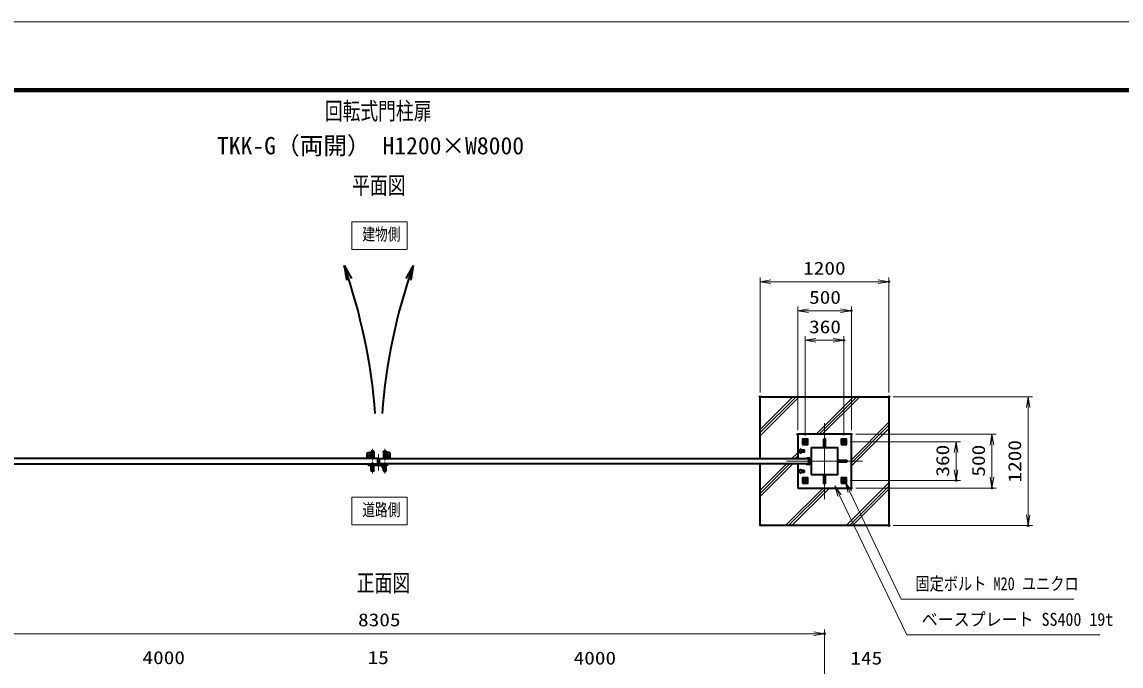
# Model space of a CAD drawing. Units: millimetres at full size. Extents: x -11880 to 11880, y -8400 to 8400.
# Drawn here: x -3591 to 6644, y 2404 to 8400 of the extents above; entities that cross this region are included whole.
import ezdxf
from ezdxf.enums import TextEntityAlignment as Align

# ---------------------------------------------------------------- set-up
doc = ezdxf.new("R2010")
doc.units = ezdxf.units.MM
doc.header["$LTSCALE"] = 30
doc.header["$PDMODE"] = 32
doc.header["$PDSIZE"] = 15
for name, pattern in [('DASHED', [7.5, 6, -1.5]), ('USER1', [9, 6, -0.75, 1.5, -0.75]), ('USER2', [18, 12, -1.5, 3, -1.5])]:
    doc.linetypes.add(name, pattern=pattern)
for name, color, linetype, lineweight in [('0-0_D-TTL', 7, 'Continuous', 18), ('0-1_外形線', 7, 'Continuous', 35), ('0-2_0', 7, 'Continuous', 18), ('0-3_寸法線', 4, 'Continuous', 18), ('0-5_細線', 2, 'Continuous', 35), ('0-6_隠れ線', 140, 'DASHED', 18), ('0-7_軸線', 200, 'USER2', 15), ('0-A_AM_0N', 7, 'Continuous', 50), ('0-B_AM_7N', 6, 'USER1', 18), ('1-2_AM_4N', 4, 'Continuous', 25), ('1-5_ハッチング', 253, 'Continuous', 13)]:
    doc.layers.add(name, color=color, linetype=linetype, lineweight=lineweight)
for name, color, linetype in [('0-4_Defpoints', 7, 'Continuous'), ('0-E_文字3', 254, 'Continuous'), ('1-4_文字', 254, 'Continuous')]:
    doc.layers.add(name, color=color, linetype=linetype)
doc.styles.add('ＭＳ ゴシック', font='')
doc.styles.get('ＭＳ ゴシック').set_extended_font_data('MS Gothic')

# ---------------------------------------------------------------- blocks, each defined once
blk = doc.blocks.new('A$C4093506B')
at = {"layer": '0-1_外形線'}
for p, q in [((-373.3, 0), (376.7, 0)), ((-373.3, -1755), (-373.3, 0)), ((376.7, -1755), (376.7, 0))]:
    blk.add_line(p, q, dxfattribs=at)
blk.add_arc((1.7, -1755), 375, 180, 0, dxfattribs=at)
at = {"layer": '0-7_軸線', "linetype": 'USER1'}
blk.add_line((1.7, 532.5), (1.7, -2662.5), dxfattribs=at)
blk = doc.blocks.new('A$C031A601E')
at = {"layer": '0-1_外形線'}
for p, q in [((-914.7, 739.2), (-914.7, -610.8)), ((-614.7, -910.8), (585.3, -910.8))]:
    blk.add_line(p, q, dxfattribs=at)
blk.add_lwpolyline([(885.3, -610.8), (885.3, 739.2), (-914.7, 739.2)], dxfattribs=at)
for centre, start, end in [((-614.7, -610.8), 180, 270), ((585.3, -610.8), 270, 0)]:
    blk.add_arc(centre, 300, start, end, dxfattribs=at)
at = {"layer": '0-5_細線'}
blk.add_circle((-14.7, -10.8), 525, dxfattribs=at)
at = {"layer": '0-6_隠れ線', "linetype": 'Continuous'}
blk.add_line((-914.7, 589.2), (885.3, 589.2), dxfattribs=at)
at = {"layer": '0-6_隠れ線'}
for radius in [420, 315, 285]:
    blk.add_circle((-14.7, -10.8), radius, dxfattribs=at)
at = {"layer": '0-7_軸線'}
for q in [(-14.7, 645.4), (-670.9, -10.8), (641.6, -10.8), (-14.7, -667.1)]:
    blk.add_line((-14.7, -10.8), q, dxfattribs=at)
blk = doc.blocks.new('ddgfdgggg')
at = {"layer": '0-1_外形線'}
for p, q in [((0, 720), (8880, 720)), ((0, 360), (8880, 360)), ((360, 0), (360, 360)), ((720, 0), (720, 360)), ((3480, 240), (3480, 360)), ((3540, 144), (3540, 240)), ((4620, 240), (4620, 144)), ((7080, 240), (7080, 360)), ((8280, 240), (7080, 240)), ((7140, 144), (7140, 240)), ((8220, 240), (8220, 144)), ((8280, 360), (8280, 240)), ((8880, 360), (8880, 720)), ((13680, 240), (13680, 720)), ((13680, 720), (19680, 720)), ((13680, 240), (19680, 240)), ((14340, 24), (14340, 120)), ((15180, -360), (15180, 240)), ((15420, 120), (15420, 24)), ((17940, 24), (17940, 120)), ((18180, -360), (18180, 240)), ((19020, 120), (19020, 24)), ((19680, 720), (19680, 240)), ((0, -720), (20459.5, -720)), ((623.5, -360), (20506.9, -360)), ((4320, -156), (3840, -156)), ((7920, -156), (7440, -156)), ((15120, -276), (14640, -276)), ((15000, -2400), (15000, -1320)), ((15240, -1080), (18120, -1080)), ((15960, -1080), (15960, -720)), ((15960, -1595), (17400, -1595)), ((17400, -1080), (17400, -720)), ((18720, -276), (18240, -276)), ((18360, -2400), (18360, -1320)), ((21386.8, -968.5), (20459.5, -720)), ((21480, -620.7), (20506.9, -360)), ((21386.8, -968.5), (21480, -620.7))]:
    blk.add_line(p, q, dxfattribs=at)
for points in [[(4680, 360), (4680, 240), (3480, 240)], [(15480, 240), (15480, 120), (14280, 120), (14280, 240)], [(19080, 240), (19080, 120), (17880, 120), (17880, 240)]]:
    blk.add_lwpolyline(points, dxfattribs=at)
for centre, radius, start, end in [((0, 0), 720, 90, 0), ((0, 0), 360, 90, 0), ((3840, 144), 300, 180, 270), ((4320, 144), 300, 270, 0.00002), ((7440, 144), 300, 180, 270), ((7920, 144), 300, 270, 0.00002), ((14640, 24), 300, 180, 270), ((15120, 24), 300, 270, 0.00002), ((18240, 24), 300, 180, 270), ((18720, 24), 300, 270, 0.00002), ((15240, -1320), 240, 90.00002, 180), ((16680, -2400), 1680, 180, 0), ((16680, -2400), 1080, 131.8103, 48.18971), ((18120, -1320), 240, 0.00002, 90.00002)]:
    blk.add_arc(centre, radius, start, end, dxfattribs=at)
at = {"layer": '0-6_隠れ線', "linetype": 'Continuous'}
for p, q in [((16080, 720), (16380, 420)), ((16380, 420), (16980, 420)), ((16380, -1080), (16380, 420)), ((16500, -1080), (16500, 420)), ((16860, -1080), (16860, 420)), ((17280, 720), (16980, 420)), ((16980, -1080), (16980, 420)), ((15960, -720), (15960, -360)), ((17400, -720), (17400, -360))]:
    blk.add_line(p, q, dxfattribs=at)
at = {"layer": '0-7_軸線'}
for q in [(0, 1526.2), (0, -1526.2), (1526.2, 0)]:
    blk.add_line((0, 0), q, dxfattribs=at)
blk = doc.blocks.new('_Open')
at = {"layer": '0-2_0', "color": 4}
blk.add_line((-30, 5), (0, 0), dxfattribs=at)
blk.add_lwpolyline([(-30, -5), (0, 0), (-30, 0)], dxfattribs=at)
blk = doc.blocks.new('S219')
at = {"layer": '0-3_寸法線'}
for points in [[(5412708.4, 87907479.6), (5364415.6, 87907479.6), (5350094, 87937493.2), (5348802.1, 87940200.8)], [(5350545.3, 87937708.5), (5348802.1, 87940200.8), (5349642.8, 87937277.9)]]:
    blk.add_lwpolyline(points, dxfattribs=at)
at = {"layer": '0-3_寸法線', "color": 254, "style": 'ＭＳ ゴシック', "width": 0.8}
blk.add_text('固定ボルト M20 ユニクロ', height=3637, dxfattribs=at).set_placement((5368424.6, 87908880.2), align=Align.BOTTOM_LEFT)
blk = doc.blocks.new('S220')
at = {"layer": '0-3_寸法線'}
for points in [[(5419951.6, 87897522.5), (5365985.2, 87897522.5), (5347201.4, 87936429.5), (5345897.1, 87939131.1)], [(5347651.7, 87936646.9), (5345897.1, 87939131.1), (5346751.2, 87936212.1)]]:
    blk.add_lwpolyline(points, dxfattribs=at)
at = {"layer": '0-3_寸法線', "color": 254, "style": 'ＭＳ ゴシック', "width": 0.9}
blk.add_text('ベースプレート SS400 19t', height=3637, dxfattribs=at).set_placement((5370185.2, 87898923.1), align=Align.BOTTOM_LEFT)
blk = doc.blocks.new('U238')
at = {"layer": '0-A_AM_0N'}
blk.add_lwpolyline([(5337189.5, 87951155.9), (5337639.5, 87950896.1), (5338089.5, 87951155.9), (5338089.5, 87951675.5), (5337639.5, 87951935.3), (5337189.5, 87951675.5)], close=True, dxfattribs=at)
for radius in [450, 259.4]:
    blk.add_circle((5337639.5, 87951415.7), radius, dxfattribs=at)
at = {"layer": '0-B_AM_7N'}
for p, q in [((5337639.5, 87951987.3), (5337639.5, 87950844.1)), ((5337067.9, 87951415.7), (5338211.1, 87951415.7))]:
    blk.add_line(p, q, dxfattribs=at)
at = {"layer": '1-2_AM_4N'}
blk.add_arc((5337639.5, 87951415.7), 300, 260, 170, dxfattribs=at)
blk = doc.blocks.new('U239')
at = {"layer": '0-A_AM_0N'}
blk.add_lwpolyline([(5347989.5, 87951155.9), (5348439.5, 87950896.1), (5348889.5, 87951155.9), (5348889.5, 87951675.5), (5348439.5, 87951935.3), (5347989.5, 87951675.5)], close=True, dxfattribs=at)
for radius in [450, 259.4]:
    blk.add_circle((5348439.5, 87951415.7), radius, dxfattribs=at)
at = {"layer": '0-B_AM_7N'}
for p, q in [((5348439.5, 87951987.3), (5348439.5, 87950844.1)), ((5347867.9, 87951415.7), (5349011.1, 87951415.7))]:
    blk.add_line(p, q, dxfattribs=at)
at = {"layer": '1-2_AM_4N'}
blk.add_arc((5348439.5, 87951415.7), 300, 260, 170, dxfattribs=at)
blk = doc.blocks.new('U240')
at = {"layer": '0-A_AM_0N'}
blk.add_lwpolyline([(5347989.5, 87940355.9), (5348439.5, 87940096.1), (5348889.5, 87940355.9), (5348889.5, 87940875.5), (5348439.5, 87941135.3), (5347989.5, 87940875.5)], close=True, dxfattribs=at)
for radius in [450, 259.4]:
    blk.add_circle((5348439.5, 87940615.7), radius, dxfattribs=at)
at = {"layer": '0-B_AM_7N'}
for p, q in [((5347867.9, 87940615.7), (5349011.1, 87940615.7)), ((5348439.5, 87941187.3), (5348439.5, 87940044.1))]:
    blk.add_line(p, q, dxfattribs=at)
at = {"layer": '1-2_AM_4N'}
blk.add_arc((5348439.5, 87940615.7), 300, 260, 170, dxfattribs=at)
blk = doc.blocks.new('U241')
at = {"layer": '0-A_AM_0N'}
blk.add_lwpolyline([(5337189.5, 87940355.9), (5337639.5, 87940096.1), (5338089.5, 87940355.9), (5338089.5, 87940875.5), (5337639.5, 87941135.3), (5337189.5, 87940875.5)], close=True, dxfattribs=at)
for radius in [450, 259.4]:
    blk.add_circle((5337639.5, 87940615.7), radius, dxfattribs=at)
at = {"layer": '0-B_AM_7N'}
for p, q in [((5337067.9, 87940615.7), (5338211.1, 87940615.7)), ((5337639.5, 87941187.3), (5337639.5, 87940044.1))]:
    blk.add_line(p, q, dxfattribs=at)
at = {"layer": '1-2_AM_4N'}
blk.add_arc((5337639.5, 87940615.7), 300, 260, 170, dxfattribs=at)

msp = doc.modelspace()

# ---------------------------------------------------------------- linework, layer by layer
at = {"layer": '0-0_D-TTL'}
for points in [[(-11880, -8400), (11880, -8400), (11880, 8400), (-11880, 8400)], [(-11116.29, 7779.43), (11116.29, 7779.43), (11116.29, -7777.71), (-11116.29, -7777.71)], [(-11109.21, 7772.36), (11109.21, 7772.36), (11109.21, -7770.64), (-11109.21, -7770.64)], [(-11102.14, 7765.29), (11102.14, 7765.29), (11102.14, -7763.57), (-11102.14, -7763.57)], [(-11095.07, 7758.21), (11095.07, 7758.21), (11095.07, -7756.5), (-11095.07, -7756.5)], [(-11088, 7751.14), (11088, 7751.14), (11088, -7749.43), (-11088, -7749.43)]]:
    msp.add_lwpolyline(points, close=True, dxfattribs=at)
at = {"layer": '0-1_外形線'}
for p, q in [((3283.04, 4336.07), (3283.04, 4911.07)), ((3633.04, 4561.07), (3633.04, 4336.07)), ((4133.04, 4561.07), (3633.04, 4561.07)), ((4133.04, 4061.07), (4133.04, 4561.07)), ((3718.04, 4342.07), (3738.04, 4342.07)), ((3738.04, 4286.07), (3738.04, 4336.07)), ((3744.04, 4336.07), (3744.04, 4286.07)), ((3744.04, 4323.57), (3758.04, 4323.57)), ((3633.04, 4286.07), (3633.04, 4061.07)), ((3758.04, 4298.57), (3744.04, 4298.57)), ((3633.04, 4061.07), (4133.04, 4061.07))]:
    msp.add_line(p, q, dxfattribs=at)
for points in [[(3283.04, 4911.07), (4483.04, 4911.07), (4483.04, 3711.07), (3283.04, 3711.07), (3283.04, 4286.07)], [(3738.04, 4336.07), (3718.04, 4336.07), (3718.04, 4342.07)], [(3738.04, 4280.07), (3718.04, 4280.07), (3718.04, 4286.07), (3738.04, 4286.07)]]:
    msp.add_lwpolyline(points, dxfattribs=at)
for points in [[(3678.04, 4466.07), (3728.04, 4466.07), (3728.04, 4516.07), (3678.04, 4516.07)], [(4038.04, 4466.07), (4088.04, 4466.07), (4088.04, 4516.07), (4038.04, 4516.07)], [(3758.04, 4186.07), (4008.04, 4186.07), (4008.04, 4436.07), (3758.04, 4436.07)], [(-276.96, 4336.07), (-4276.96, 4336.07), (-4276.96, 4286.07), (-276.96, 4286.07)], [(-261.96, 4336.07), (3738.04, 4336.07), (3738.04, 4286.07), (-261.96, 4286.07)], [(3678.04, 4106.07), (3728.04, 4106.07), (3728.04, 4156.07), (3678.04, 4156.07)], [(4038.04, 4106.07), (4088.04, 4106.07), (4088.04, 4156.07), (4038.04, 4156.07)]]:
    msp.add_lwpolyline(points, close=True, dxfattribs=at)
for centre in [(-346.96, 4361.07), (-191.96, 4361.07)]:
    msp.add_circle(centre, 12.5, dxfattribs=at)
for centre, start, end in [((3738.04, 4336.07), 0, 90), ((3738.04, 4286.07), 270, 0)]:
    msp.add_arc(centre, 6, start, end, dxfattribs=at)
at = {"layer": '0-3_寸法線'}
for p, q in [((3283.04, 4951.07), (3283.04, 6022.01)), ((3283.04, 5982.01), (4483.04, 5982.01)), ((4483.04, 4951.07), (4483.04, 6022.01)), ((3633.04, 4601.07), (3633.04, 5751.07)), ((4133.04, 4601.07), (4133.04, 5751.07)), ((3633.04, 5711.07), (4133.04, 5711.07)), ((3703.04, 4550.12), (3703.04, 5476.16)), ((3703.04, 5436.16), (4063.04, 5436.16)), ((4063.04, 4550.12), (4063.04, 5476.16)), ((4523.04, 4911.07), (5819.38, 4911.07)), ((5779.38, 4911.07), (5779.38, 3711.07)), ((4173.04, 4561.07), (5482.25, 4561.07)), ((5442.25, 4561.07), (5442.25, 4061.07)), ((4122.09, 4491.07), (5148.39, 4491.07)), ((5108.39, 4491.07), (5108.39, 4131.07)), ((4122.09, 4131.07), (5148.39, 4131.07)), ((4173.04, 4061.07), (5482.25, 4061.07)), ((4523.04, 3711.07), (5819.38, 3711.07)), ((-4421.96, 2704.17), (3883.04, 2704.17)), ((3883.04, 773.89), (3883.04, 2744.17))]:
    msp.add_line(p, q, dxfattribs=at)
for points in [[(-519.14, 6283.2), (-3.87, 6283.2), (-3.87, 6540.28), (-519.14, 6540.28)], [(-519.14, 3717.54), (-3.87, 3717.54), (-3.87, 3974.61), (-519.14, 3974.61)]]:
    msp.add_lwpolyline(points, close=True, dxfattribs=at)
at = {"layer": '0-4_Defpoints'}
for p in [(4483.04, 5982.01), (4133.04, 5711.07), (4063.04, 5436.16), (3283.04, 4911.07), (4483.04, 4911.07), (4483.04, 4911.07), (3633.04, 4561.07), (3703.04, 4510.12), (4063.04, 4510.12), (4133.04, 4561.07), (4133.04, 4561.07), (4082.09, 4491.07), (4082.09, 4131.07), (5108.39, 4131.07), (4133.04, 4061.07), (5442.25, 4061.07), (4483.04, 3711.07), (5779.38, 3711.07), (3883.04, 2704.17)]:
    msp.add_point(p, dxfattribs=at)
at = {"layer": '0-5_細線'}
for p, q in [((-590.78, 6131.81), (-569.74, 5997.12)), ((-590.78, 6131.81), (-523.08, 6010.63)), ((51.86, 6131.81), (-15.84, 6010.63)), ((51.86, 6131.81), (30.83, 5997.12)), ((3877.04, 4518.97), (3889.04, 4518.97)), ((3744.04, 4327.57), (3748.04, 4323.57)), ((4090.94, 4317.07), (4090.94, 4305.07)), ((3663.04, 4236.07), (3643.04, 4216.07)), ((3643.04, 4216.07), (3663.04, 4196.07)), ((3663.04, 4236.07), (3663.04, 4226.07)), ((3663.04, 4226.07), (3693.04, 4226.07)), ((3693.04, 4206.07), (3663.04, 4206.07)), ((3663.04, 4196.07), (3663.04, 4206.07)), ((3693.04, 4226.07), (3693.04, 4206.07)), ((3748.04, 4298.57), (3744.04, 4294.57)), ((3877.04, 4103.17), (3889.04, 4103.17))]:
    msp.add_line(p, q, dxfattribs=at)
for points in [[(3877.04, 4518.97), (3889.04, 4518.97), (3889.04, 4436.07), (3877.04, 4436.07)], [(4008.04, 4305.07), (4090.94, 4305.07), (4090.94, 4317.07), (4008.04, 4317.07)], [(3877.04, 4186.07), (3889.04, 4186.07), (3889.04, 4103.17), (3877.04, 4103.17)]]:
    msp.add_lwpolyline(points, close=True, dxfattribs=at)
for points in [[(3663.04, 4426.07), (3643.04, 4406.07), (3663.04, 4386.07), (3663.04, 4396.07)], [(3663.04, 4426.07), (3663.04, 4416.07), (3693.04, 4416.07), (3693.04, 4396.07), (3663.04, 4396.07)]]:
    msp.add_lwpolyline(points, dxfattribs=at)
for centre, start, end in [((-5739.37, 4328.4), 4.47285, 19.30394), ((5200.45, 4328.4), 160.69606, 175.52715)]:
    msp.add_arc(centre, 5455.3, start, end, dxfattribs=at)
at = {"layer": '0-6_隠れ線'}
for centre in [(3703.04, 4491.07), (4063.04, 4491.07), (3703.04, 4131.07), (4063.04, 4131.07)]:
    msp.add_circle(centre, 20, dxfattribs=at)
at = {"layer": '0-7_軸線'}
for p, q in [((3883.04, 4311.07), (3883.04, 4664.63)), ((-346.96, 4361.07), (-360.71, 4361.07)), ((-346.96, 4361.07), (-346.96, 4374.82)), ((-346.96, 4361.07), (-346.96, 4347.32)), ((-346.96, 4361.07), (-333.21, 4361.07)), ((-269.46, 4374.66), (-269.46, 4223.71)), ((-269.46, 4374.66), (-269.46, 4223.71)), ((-191.96, 4361.07), (-205.71, 4361.07)), ((-191.96, 4361.07), (-191.96, 4374.82)), ((-191.96, 4361.07), (-178.21, 4361.07)), ((-191.96, 4361.07), (-191.96, 4347.32)), ((3883.04, 4311.07), (3529.49, 4311.07)), ((3883.04, 4311.07), (4236.6, 4311.07)), ((3883.04, 4311.07), (3883.04, 3957.52))]:
    msp.add_line(p, q, dxfattribs=at)
at = {"layer": '1-5_ハッチング'}
for p, q in [((3283.04, 4605.72), (3588.4, 4911.07)), ((3283.04, 4576.72), (3617.4, 4911.07)), ((3283.04, 4547.72), (3646.4, 4911.07)), ((3804.08, 4561.07), (4154.08, 4911.07)), ((3833.08, 4561.07), (4183.08, 4911.07)), ((3862.08, 4561.07), (4212.08, 4911.07)), ((4133.04, 4324.35), (4483.04, 4674.35)), ((4133.04, 4295.35), (4483.04, 4645.35)), ((4133.04, 4266.35), (4483.04, 4616.35)), ((3579.08, 4336.07), (3633.04, 4390.03)), ((3608.08, 4336.07), (3633.04, 4361.03)), ((3283.04, 4040.03), (3529.08, 4286.07)), ((3283.04, 4011.03), (3558.08, 4286.07)), ((3283.04, 3982.03), (3587.08, 4286.07)), ((4085.45, 3711.07), (4483.04, 4108.66)), ((3519.77, 3711.07), (3869.77, 4061.07)), ((3548.77, 3711.07), (3898.77, 4061.07)), ((3577.77, 3711.07), (3927.77, 4061.07)), ((4114.45, 3711.07), (4483.04, 4079.66)), ((4143.45, 3711.07), (4483.04, 4050.66))]:
    msp.add_line(p, q, dxfattribs=at)

# ---------------------------------------------------------------- block references
at = {"layer": '0-1_外形線', "yscale": 0.03333333, "rotation": 180}
for name, p, xscale in [('A$C4093506B', (-326.9, 4336.07), 0.03333333), ('A$C4093506B', (-212.01, 4336.07), -0.03333333), ('A$C031A601E', (-346.47, 4360.71), -0.03333333), ('A$C031A601E', (-192.45, 4360.71), 0.03333333)]:
    msp.add_blockref(name, p, dxfattribs=dict(at, xscale=xscale))
at = {"layer": '0-1_外形線'}
for name, p, xscale, yscale in [('A$C4093506B', (-326.9, 4286.07), -0.03333333, 0.03333333), ('A$C4093506B', (-212.01, 4286.07), 0.03333333, 0.03333333), ('ddgfdgggg', (-363.46, 4280.07), 0.008333333, 0.008333333)]:
    msp.add_blockref(name, p, dxfattribs=dict(at, xscale=xscale, yscale=yscale))
at = {"layer": '0-3_寸法線', "xscale": 3.333333, "yscale": 3.333333}
for p, rotation in [((3283.04, 5982.01), 180), ((3633.04, 5711.07), 180), ((3703.04, 5436.16), 180), ((5779.38, 4911.07), 90), ((5442.25, 4561.07), 90), ((5108.39, 4491.07), 90), ((5108.39, 4131.07), 270), ((5442.25, 4061.07), 270), ((5779.38, 3711.07), 270)]:
    msp.add_blockref('_Open', p, dxfattribs=dict(at, rotation=rotation))
at = {"layer": '0-3_寸法線'}
for name, p, xscale, yscale in [('_Open', (4483.04, 5982.01), 3.333333, 3.333333), ('_Open', (4133.04, 5711.07), 3.333333, 3.333333), ('_Open', (4063.04, 5436.16), 3.333333, 3.333333), ('S219', (-174218.27, -2927222.78), 0.03333333, 0.03333333), ('S220', (-174218.27, -2927222.78), 0.03333333, 0.03333333), ('_Open', (3883.04, 2704.17), 3.333333, 3.333333)]:
    msp.add_blockref(name, p, dxfattribs=dict(at, xscale=xscale, yscale=yscale))
at = {"layer": '0-A_AM_0N', "xscale": 0.03333333, "yscale": 0.03333333}
for name in ['U238', 'U239', 'U241', 'U240']:
    msp.add_blockref(name, (-174218.27, -2927222.78), dxfattribs=at)

# ---------------------------------------------------------------- texts
at = {"layer": '0-1_外形線', "style": 'ＭＳ ゴシック', "width": 0.75}
for s, p in [('建物側', (-421.55, 6331.91)), ('道路側', (-421.55, 3766.25))]:
    msp.add_text(s, height=115.5, dxfattribs=at).set_placement(p, align=Align.BOTTOM_LEFT)
at = {"layer": '0-3_寸法線', "color": 254, "style": 'ＭＳ ゴシック', "width": 1.2}
for s, p in [('1200', (3683.84, 6010.69)), ('500', (3739.04, 5739.76)), ('360', (3739.04, 5464.84)), ('8305', (-461.46, 2736.85)), ('4000', (-2468.96, 2384.84)), ('15', (-372.66, 2384.84)), ('4000', (1546.04, 2380.84)), ('145', (4123.38, 2380.84))]:
    msp.add_text(s, height=121.2, dxfattribs=at).set_placement(p, align=Align.BOTTOM_LEFT)
for s, p in [('360', (5079.71, 4167.07)), ('500', (5413.57, 4167.07)), ('1200', (5750.7, 4111.87))]:
    msp.add_text(s, height=121.2, rotation=90, dxfattribs=at).set_placement(p, align=Align.BOTTOM_LEFT)
at = {"layer": '0-E_文字3', "style": 'ＭＳ ゴシック', "width": 0.75}
msp.add_text('回転式門柱扉', height=161.7, dxfattribs=at).set_placement((-770.57, 7441.94), align=Align.BOTTOM_LEFT)
at = {"layer": '0-E_文字3', "style": 'ＭＳ ゴシック'}
msp.add_text('TKK-G（両開） H1200×W8000', height=161.6, dxfattribs=at).set_placement((-1775.36, 7118.97), align=Align.BOTTOM_LEFT)
at = {"layer": '1-4_文字', "style": 'ＭＳ ゴシック', "width": 0.75}
for s, p in [('平面図', (-516.2, 6749.75)), ('正面図', (-472.51, 3047.78))]:
    msp.add_text(s, height=161.7, dxfattribs=at).set_placement(p, align=Align.BOTTOM_LEFT)

doc.saveas('drawing.dxf')
